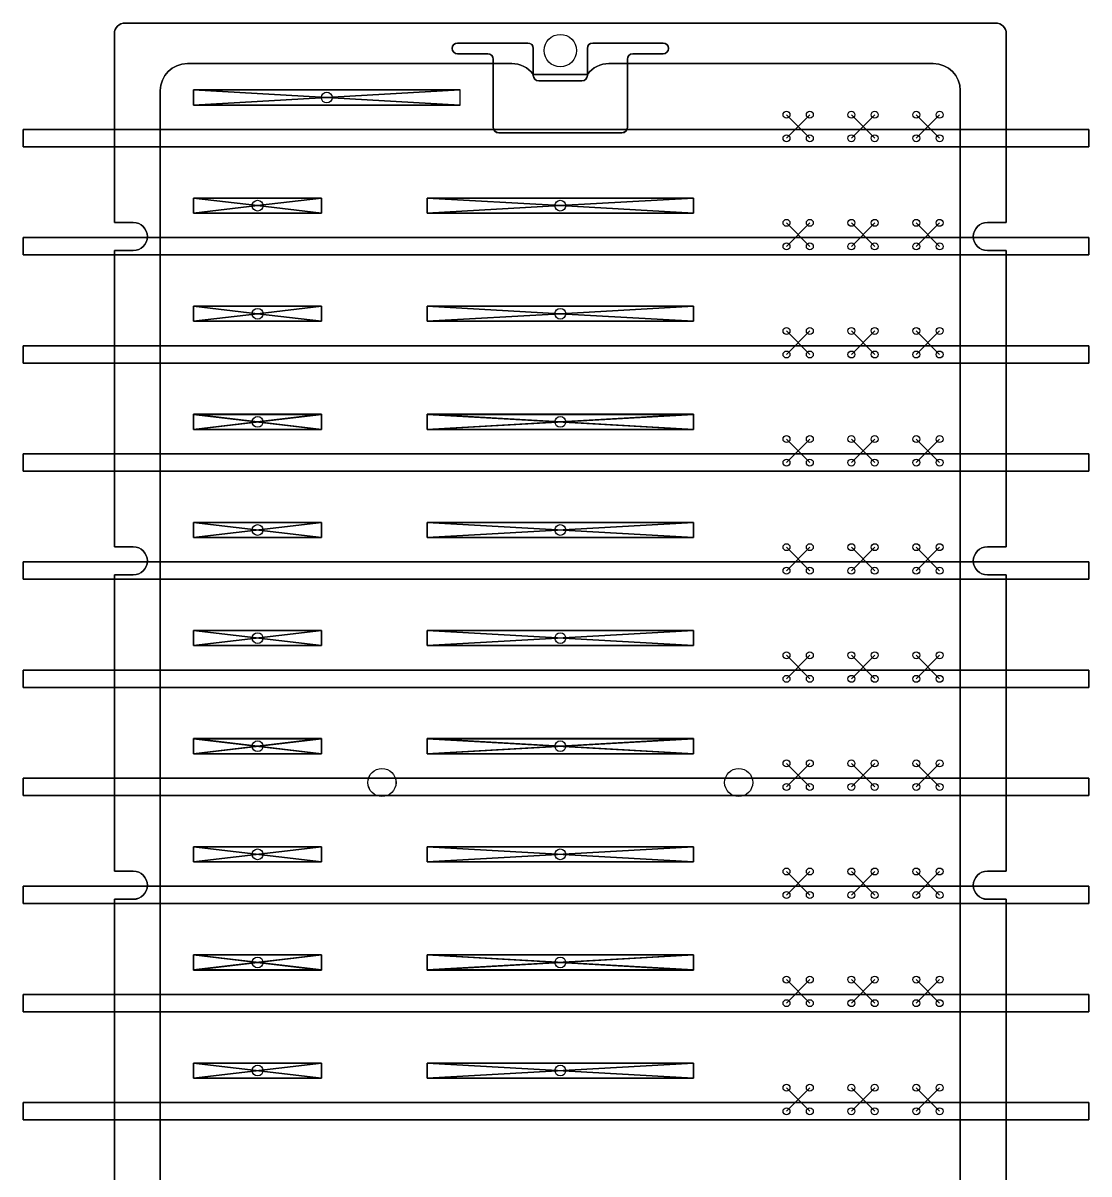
# Model space of a CAD drawing. Extents: x -8 to 90, y 0 to 214.
# Drawn here: x -8.5 to 90.2, y 107 to 213.5 of the extents above; entities that cross this region are included whole.
import ezdxf

# ---------------------------------------------------------------- set-up
doc = ezdxf.new("R2010")
doc.units = 0
doc.layers.add('50', color=2, linetype='CONTINUOUS')

msp = doc.modelspace()

# ---------------------------------------------------------------- linework, layer by layer
at = {"layer": '50'}
for points in [[(1, 213.4995, 1), (1, 213.5005, 0.4142), (-0.0005, 212.5, 1), (0.0005, 212.5, -0.4142)], [(81.5, 213.5005), (1, 213.5005, 1), (1, 213.4995), (81.5, 213.4995, 1)], [(82.4995, 212.5, 1), (82.5005, 212.5, 0.4142), (81.5, 213.5005, 1), (81.5, 213.4995, -0.4142)], [(-0.0005, 212.5), (-0.0005, 195.05, 1), (0.0005, 195.05), (0.0005, 212.5, 1)], [(82.5005, 195.05), (82.5005, 212.5, 1), (82.4995, 212.5), (82.4995, 195.05, 1)], [(31.75, 211.6495, 1), (31.75, 211.6505, 1), (31.75, 210.6495, 1), (31.75, 210.6505, -1)], [(38.25, 211.6505), (31.75, 211.6505, 1), (31.75, 211.6495), (38.25, 211.6495, 1)], [(38.7495, 211.15, 1), (38.7505, 211.15, 0.4142), (38.25, 211.6505, 1), (38.25, 211.6495, -0.4142)], [(38.7505, 208.65), (38.7505, 211.15, 1), (38.7495, 211.15), (38.7495, 208.65, 1)], [(44.25, 211.6495, 1), (44.25, 211.6505, 0.4142), (43.7495, 211.15, 1), (43.7505, 211.15, -0.4142)], [(43.7495, 211.15), (43.7495, 208.65, 1), (43.7505, 208.65), (43.7505, 211.15, 1)], [(50.75, 211.6505), (44.25, 211.6505, 1), (44.25, 211.6495), (50.75, 211.6495, 1)], [(50.75, 210.6505, 1), (50.75, 210.6495, 1), (50.75, 211.6505, 1), (50.75, 211.6495, -1)], [(6.75, 209.7495, 1), (6.75, 209.7505, 0.4142), (4.2495, 207.25, 1), (4.2505, 207.25, -0.4142)], [(36.75, 209.7505), (6.75, 209.7505, 1), (6.75, 209.7495), (36.75, 209.7495, 1)], [(31.75, 210.6495), (34.55, 210.6495, 1), (34.55, 210.6505), (31.75, 210.6505, 1)], [(35.0495, 210.15, 1), (35.0505, 210.15, 0.4142), (34.55, 210.6505, 1), (34.55, 210.6495, -0.4142)], [(35.0495, 210.15), (35.0495, 203.85, 1), (35.0505, 203.85), (35.0505, 210.15, 1)], [(38.7496, 208.7497, 1), (38.7504, 208.7503, 0.2361), (36.75, 209.7505, 1), (36.75, 209.7495, -0.2361)], [(45.75, 209.7495, 1), (45.75, 209.7505, 0.2361), (43.7496, 208.7503, 1), (43.7504, 208.7497, -0.2361)], [(75.75, 209.7505), (45.75, 209.7505, 1), (45.75, 209.7495), (75.75, 209.7495, 1)], [(47.95, 210.6495, 1), (47.95, 210.6505, 0.4142), (47.4495, 210.15, 1), (47.4505, 210.15, -0.4142)], [(47.4505, 203.85), (47.4505, 210.15, 1), (47.4495, 210.15), (47.4495, 203.85, 1)], [(47.95, 210.6495), (50.75, 210.6495, 1), (50.75, 210.6505), (47.95, 210.6505, 1)], [(78.2495, 207.25, 1), (78.2505, 207.25, 0.4142), (75.75, 209.7505, 1), (75.75, 209.7495, -0.4142)], [(38.75, 208.7495), (43.75, 208.7495, 1), (43.75, 208.7505), (38.75, 208.7505, 1)], [(38.7505, 208.65, 1), (38.7495, 208.65, 0.4142), (39.25, 208.1495, 1), (39.25, 208.1505, -0.4142)], [(43.25, 208.1505), (39.25, 208.1505, 1), (39.25, 208.1495), (43.25, 208.1495, 1)], [(43.25, 208.1505, 1), (43.25, 208.1495, 0.4142), (43.7505, 208.65, 1), (43.7495, 208.65, -0.4142)], [(4.2495, 207.25), (4.2495, 6.25, 1), (4.2505, 6.25), (4.2505, 207.25, 1)], [(7.3318, 207.3055), (31.9698, 207.3055, 1), (31.9698, 207.3065), (7.3318, 207.3065, 1)], [(7.3313, 207.306), (7.3313, 205.909, 1), (7.3323, 205.909), (7.3323, 207.306, 1)], [(7.3318, 207.3055), (31.9698, 205.9085, 1), (31.9698, 205.9095), (7.3318, 207.3065, 1)], [(7.3318, 205.9085), (31.9698, 207.3055, 1), (31.9698, 207.3065), (7.3318, 205.9095, 1)], [(31.9693, 207.306), (31.9693, 205.909, 1), (31.9703, 205.909), (31.9703, 207.306, 1)], [(78.2505, 6.25), (78.2505, 207.25, 1), (78.2495, 207.25), (78.2495, 6.25, 1)], [(7.3318, 205.9085), (31.9698, 205.9085, 1), (31.9698, 205.9095), (7.3318, 205.9095, 1)], [(62.1704, 202.8396), (64.3304, 205.0196, 1), (64.3296, 205.0204), (62.1696, 202.8404, 1)], [(62.1696, 205.0196), (64.3296, 202.8396, 1), (64.3304, 202.8404), (62.1704, 205.0204, 1)], [(68.1704, 202.8396), (70.3304, 205.0196, 1), (70.3296, 205.0204), (68.1696, 202.8404, 1)], [(68.1696, 205.0196), (70.3296, 202.8396, 1), (70.3304, 202.8404), (68.1704, 205.0204, 1)], [(74.1696, 205.0196), (76.3296, 202.8396, 1), (76.3304, 202.8404), (74.1704, 205.0204, 1)], [(74.1704, 202.8396), (76.3304, 205.0196, 1), (76.3296, 205.0204), (74.1696, 202.8404, 1)], [(-8.4495, 202.05), (-8.4495, 203.65, 1), (-8.4505, 203.65), (-8.4505, 202.05, 1)], [(-8.45, 203.6495), (90.15, 203.6495, 1), (90.15, 203.6505), (-8.45, 203.6505, 1)], [(35.0505, 203.85, 1), (35.0495, 203.85, 0.4142), (35.55, 203.3495, 1), (35.55, 203.3505, -0.4142)], [(35.55, 203.3495), (46.95, 203.3495, 1), (46.95, 203.3505), (35.55, 203.3505, 1)], [(46.95, 203.3505, 1), (46.95, 203.3495, 0.4142), (47.4505, 203.85, 1), (47.4495, 203.85, -0.4142)], [(90.1495, 203.65), (90.1495, 202.05, 1), (90.1505, 202.05), (90.1505, 203.65, 1)], [(90.15, 202.0505), (-8.45, 202.0505, 1), (-8.45, 202.0495), (90.15, 202.0495, 1)], [(7.3318, 197.3055), (19.1682, 197.3055, 1), (19.1682, 197.3065), (7.3318, 197.3065, 1)], [(7.3313, 197.306), (7.3313, 195.909, 1), (7.3323, 195.909), (7.3323, 197.306, 1)], [(7.3317, 197.3055), (13.2499, 196.607, 1), (13.2501, 196.608), (7.3319, 197.3065, 1)], [(13.2501, 196.607), (19.1683, 197.3055, 1), (19.1681, 197.3065), (13.2499, 196.608, 1)], [(19.1677, 197.306), (19.1677, 195.909, 1), (19.1687, 195.909), (19.1687, 197.306, 1)], [(28.931, 197.3055), (53.569, 197.3055, 1), (53.569, 197.3065), (28.931, 197.3065, 1)], [(28.9305, 197.306), (28.9305, 195.909, 1), (28.9315, 195.909), (28.9315, 197.306, 1)], [(28.931, 197.3055), (41.25, 196.607, 1), (41.25, 196.608), (28.931, 197.3065, 1)], [(41.25, 196.607), (53.569, 197.3055, 1), (53.569, 197.3065), (41.25, 196.608, 1)], [(53.5685, 197.306), (53.5685, 195.909, 1), (53.5695, 195.909), (53.5695, 197.306, 1)], [(7.3319, 195.9085), (13.2501, 196.607, 1), (13.2499, 196.608), (7.3317, 195.9095, 1)], [(7.3318, 195.9085), (19.1682, 195.9085, 1), (19.1682, 195.9095), (7.3318, 195.9095, 1)], [(13.2499, 196.607), (19.1681, 195.9085, 1), (19.1683, 195.9095), (13.2501, 196.608, 1)], [(28.931, 195.9085), (41.25, 196.607, 1), (41.25, 196.608), (28.931, 195.9095, 1)], [(28.931, 195.9085), (53.569, 195.9085, 1), (53.569, 195.9095), (28.931, 195.9095, 1)], [(41.25, 196.607), (53.569, 195.9085, 1), (53.569, 195.9095), (41.25, 196.608, 1)], [(1.75, 195.0505), (0, 195.0505, 1), (0, 195.0495), (1.75, 195.0495, 1)], [(1.75, 192.4505, 1), (1.75, 192.4495, 1), (1.75, 195.0505, 1), (1.75, 195.0495, -1)], [(62.1704, 192.8396), (64.3304, 195.0196, 1), (64.3296, 195.0204), (62.1696, 192.8404, 1)], [(62.1696, 195.0196), (64.3296, 192.8396, 1), (64.3304, 192.8404), (62.1704, 195.0204, 1)], [(68.1704, 192.8396), (70.3304, 195.0196, 1), (70.3296, 195.0204), (68.1696, 192.8404, 1)], [(68.1696, 195.0196), (70.3296, 192.8396, 1), (70.3304, 192.8404), (68.1704, 195.0204, 1)], [(74.1704, 192.8396), (76.3304, 195.0196, 1), (76.3296, 195.0204), (74.1696, 192.8404, 1)], [(74.1696, 195.0196), (76.3296, 192.8396, 1), (76.3304, 192.8404), (74.1704, 195.0204, 1)], [(80.75, 195.0495, 1), (80.75, 195.0505, 1), (80.75, 192.4495, 1), (80.75, 192.4505, -1)], [(82.5, 195.0505), (80.75, 195.0505, 1), (80.75, 195.0495), (82.5, 195.0495, 1)], [(-8.4495, 192.05), (-8.4495, 193.65, 1), (-8.4505, 193.65), (-8.4505, 192.05, 1)], [(-8.45, 193.6495), (90.15, 193.6495, 1), (90.15, 193.6505), (-8.45, 193.6505, 1)], [(90.1495, 193.65), (90.1495, 192.05, 1), (90.1505, 192.05), (90.1505, 193.65, 1)], [(90.15, 192.0505), (-8.45, 192.0505, 1), (-8.45, 192.0495), (90.15, 192.0495, 1)], [(0, 192.4495), (1.75, 192.4495, 1), (1.75, 192.4505), (0, 192.4505, 1)], [(-0.0005, 192.45), (-0.0005, 165.05, 1), (0.0005, 165.05), (0.0005, 192.45, 1)], [(80.75, 192.4495), (82.5, 192.4495, 1), (82.5, 192.4505), (80.75, 192.4505, 1)], [(82.5005, 165.05), (82.5005, 192.45, 1), (82.4995, 192.45), (82.4995, 165.05, 1)], [(7.3313, 187.306), (7.3313, 185.909, 1), (7.3323, 185.909), (7.3323, 187.306, 1)], [(7.3318, 187.3055), (19.1682, 187.3055, 1), (19.1682, 187.3065), (7.3318, 187.3065, 1)], [(7.3317, 187.3055), (13.2499, 186.607, 1), (13.2501, 186.608), (7.3319, 187.3065, 1)], [(7.3319, 185.9085), (13.2501, 186.607, 1), (13.2499, 186.608), (7.3317, 185.9095, 1)], [(13.2501, 186.607), (19.1683, 187.3055, 1), (19.1681, 187.3065), (13.2499, 186.608, 1)], [(13.2499, 186.607), (19.1681, 185.9085, 1), (19.1683, 185.9095), (13.2501, 186.608, 1)], [(19.1677, 187.306), (19.1677, 185.909, 1), (19.1687, 185.909), (19.1687, 187.306, 1)], [(28.9305, 187.306), (28.9305, 185.909, 1), (28.9315, 185.909), (28.9315, 187.306, 1)], [(28.931, 187.3055), (53.569, 187.3055, 1), (53.569, 187.3065), (28.931, 187.3065, 1)], [(28.931, 187.3055), (41.25, 186.607, 1), (41.25, 186.608), (28.931, 187.3065, 1)], [(28.931, 185.9085), (41.25, 186.607, 1), (41.25, 186.608), (28.931, 185.9095, 1)], [(41.25, 186.607), (53.569, 187.3055, 1), (53.569, 187.3065), (41.25, 186.608, 1)], [(41.25, 186.607), (53.569, 185.9085, 1), (53.569, 185.9095), (41.25, 186.608, 1)], [(53.5685, 187.306), (53.5685, 185.909, 1), (53.5695, 185.909), (53.5695, 187.306, 1)], [(7.3318, 185.9085), (19.1682, 185.9085, 1), (19.1682, 185.9095), (7.3318, 185.9095, 1)], [(28.931, 185.9085), (53.569, 185.9085, 1), (53.569, 185.9095), (28.931, 185.9095, 1)], [(62.1704, 182.8396), (64.3304, 185.0196, 1), (64.3296, 185.0204), (62.1696, 182.8404, 1)], [(62.1696, 185.0196), (64.3296, 182.8396, 1), (64.3304, 182.8404), (62.1704, 185.0204, 1)], [(68.1704, 182.8396), (70.3304, 185.0196, 1), (70.3296, 185.0204), (68.1696, 182.8404, 1)], [(68.1696, 185.0196), (70.3296, 182.8396, 1), (70.3304, 182.8404), (68.1704, 185.0204, 1)], [(74.1704, 182.8396), (76.3304, 185.0196, 1), (76.3296, 185.0204), (74.1696, 182.8404, 1)], [(74.1696, 185.0196), (76.3296, 182.8396, 1), (76.3304, 182.8404), (74.1704, 185.0204, 1)], [(-8.4495, 182.05), (-8.4495, 183.65, 1), (-8.4505, 183.65), (-8.4505, 182.05, 1)], [(-8.45, 183.6495), (90.15, 183.6495, 1), (90.15, 183.6505), (-8.45, 183.6505, 1)], [(90.1495, 183.65), (90.1495, 182.05, 1), (90.1505, 182.05), (90.1505, 183.65, 1)], [(90.15, 182.0505), (-8.45, 182.0505, 1), (-8.45, 182.0495), (90.15, 182.0495, 1)], [(7.3313, 177.306), (7.3313, 175.909, 1), (7.3323, 175.909), (7.3323, 177.306, 1)], [(7.3318, 177.3055), (19.1682, 177.3055, 1), (19.1682, 177.3065), (7.3318, 177.3065, 1)], [(7.3317, 177.3055), (19.1681, 175.9085, 1), (19.1683, 175.9095), (7.3319, 177.3065, 1)], [(7.3319, 175.9085), (19.1683, 177.3055, 1), (19.1681, 177.3065), (7.3317, 175.9095, 1)], [(19.1677, 177.306), (19.1677, 175.909, 1), (19.1687, 175.909), (19.1687, 177.306, 1)], [(28.9305, 177.306), (28.9305, 175.909, 1), (28.9315, 175.909), (28.9315, 177.306, 1)], [(28.931, 177.3055), (53.569, 177.3055, 1), (53.569, 177.3065), (28.931, 177.3065, 1)], [(28.931, 177.3055), (53.569, 175.9085, 1), (53.569, 175.9095), (28.931, 177.3065, 1)], [(28.931, 175.9085), (53.569, 177.3055, 1), (53.569, 177.3065), (28.931, 175.9095, 1)], [(53.5685, 177.306), (53.5685, 175.909, 1), (53.5695, 175.909), (53.5695, 177.306, 1)], [(7.3318, 175.9085), (19.1682, 175.9085, 1), (19.1682, 175.9095), (7.3318, 175.9095, 1)], [(28.931, 175.9085), (53.569, 175.9085, 1), (53.569, 175.9095), (28.931, 175.9095, 1)], [(62.1704, 172.8396), (64.3304, 175.0196, 1), (64.3296, 175.0204), (62.1696, 172.8404, 1)], [(62.1696, 175.0196), (64.3296, 172.8396, 1), (64.3304, 172.8404), (62.1704, 175.0204, 1)], [(68.1704, 172.8396), (70.3304, 175.0196, 1), (70.3296, 175.0204), (68.1696, 172.8404, 1)], [(68.1696, 175.0196), (70.3296, 172.8396, 1), (70.3304, 172.8404), (68.1704, 175.0204, 1)], [(74.1704, 172.8396), (76.3304, 175.0196, 1), (76.3296, 175.0204), (74.1696, 172.8404, 1)], [(74.1696, 175.0196), (76.3296, 172.8396, 1), (76.3304, 172.8404), (74.1704, 175.0204, 1)], [(-8.4495, 172.05), (-8.4495, 173.65, 1), (-8.4505, 173.65), (-8.4505, 172.05, 1)], [(-8.45, 173.6495), (90.15, 173.6495, 1), (90.15, 173.6505), (-8.45, 173.6505, 1)], [(90.1495, 173.65), (90.1495, 172.05, 1), (90.1505, 172.05), (90.1505, 173.65, 1)], [(90.15, 172.0505), (-8.45, 172.0505, 1), (-8.45, 172.0495), (90.15, 172.0495, 1)], [(7.3313, 167.306), (7.3313, 165.909, 1), (7.3323, 165.909), (7.3323, 167.306, 1)], [(7.3318, 167.3055), (19.1682, 167.3055, 1), (19.1682, 167.3065), (7.3318, 167.3065, 1)], [(7.3317, 167.3055), (19.1681, 165.9085, 1), (19.1683, 165.9095), (7.3319, 167.3065, 1)], [(7.3319, 165.9085), (19.1683, 167.3055, 1), (19.1681, 167.3065), (7.3317, 165.9095, 1)], [(19.1677, 167.306), (19.1677, 165.909, 1), (19.1687, 165.909), (19.1687, 167.306, 1)], [(28.9305, 167.306), (28.9305, 165.909, 1), (28.9315, 165.909), (28.9315, 167.306, 1)], [(28.931, 167.3055), (53.569, 167.3055, 1), (53.569, 167.3065), (28.931, 167.3065, 1)], [(28.931, 167.3055), (53.569, 165.9085, 1), (53.569, 165.9095), (28.931, 167.3065, 1)], [(28.931, 165.9085), (53.569, 167.3055, 1), (53.569, 167.3065), (28.931, 165.9095, 1)], [(53.5685, 167.306), (53.5685, 165.909, 1), (53.5695, 165.909), (53.5695, 167.306, 1)], [(1.75, 165.0505), (0, 165.0505, 1), (0, 165.0495), (1.75, 165.0495, 1)], [(1.75, 162.4505, 1), (1.75, 162.4495, 1), (1.75, 165.0505, 1), (1.75, 165.0495, -1)], [(7.3318, 165.9085), (19.1682, 165.9085, 1), (19.1682, 165.9095), (7.3318, 165.9095, 1)], [(28.931, 165.9085), (53.569, 165.9085, 1), (53.569, 165.9095), (28.931, 165.9095, 1)], [(62.1704, 162.8396), (64.3304, 165.0196, 1), (64.3296, 165.0204), (62.1696, 162.8404, 1)], [(62.1696, 165.0196), (64.3296, 162.8396, 1), (64.3304, 162.8404), (62.1704, 165.0204, 1)], [(68.1704, 162.8396), (70.3304, 165.0196, 1), (70.3296, 165.0204), (68.1696, 162.8404, 1)], [(68.1696, 165.0196), (70.3296, 162.8396, 1), (70.3304, 162.8404), (68.1704, 165.0204, 1)], [(74.1704, 162.8396), (76.3304, 165.0196, 1), (76.3296, 165.0204), (74.1696, 162.8404, 1)], [(74.1696, 165.0196), (76.3296, 162.8396, 1), (76.3304, 162.8404), (74.1704, 165.0204, 1)], [(80.75, 165.0495, 1), (80.75, 165.0505, 1), (80.75, 162.4495, 1), (80.75, 162.4505, -1)], [(82.5, 165.0505), (80.75, 165.0505, 1), (80.75, 165.0495), (82.5, 165.0495, 1)], [(-8.4495, 162.05), (-8.4495, 163.65, 1), (-8.4505, 163.65), (-8.4505, 162.05, 1)], [(-8.45, 163.6495), (90.15, 163.6495, 1), (90.15, 163.6505), (-8.45, 163.6505, 1)], [(90.1495, 163.65), (90.1495, 162.05, 1), (90.1505, 162.05), (90.1505, 163.65, 1)], [(90.15, 162.0505), (-8.45, 162.0505, 1), (-8.45, 162.0495), (90.15, 162.0495, 1)], [(0, 162.4495), (1.75, 162.4495, 1), (1.75, 162.4505), (0, 162.4505, 1)], [(-0.0005, 162.45), (-0.0005, 135.05, 1), (0.0005, 135.05), (0.0005, 162.45, 1)], [(80.75, 162.4495), (82.5, 162.4495, 1), (82.5, 162.4505), (80.75, 162.4505, 1)], [(82.5005, 135.05), (82.5005, 162.45, 1), (82.4995, 162.45), (82.4995, 135.05, 1)], [(7.3313, 157.306), (7.3313, 155.909, 1), (7.3323, 155.909), (7.3323, 157.306, 1)], [(7.3318, 157.3055), (19.1682, 157.3055, 1), (19.1682, 157.3065), (7.3318, 157.3065, 1)], [(7.3317, 157.3055), (19.1681, 155.9085, 1), (19.1683, 155.9095), (7.3319, 157.3065, 1)], [(7.3319, 155.9085), (19.1683, 157.3055, 1), (19.1681, 157.3065), (7.3317, 155.9095, 1)], [(19.1677, 157.306), (19.1677, 155.909, 1), (19.1687, 155.909), (19.1687, 157.306, 1)], [(28.9305, 157.306), (28.9305, 155.909, 1), (28.9315, 155.909), (28.9315, 157.306, 1)], [(28.931, 157.3055), (53.569, 157.3055, 1), (53.569, 157.3065), (28.931, 157.3065, 1)], [(28.931, 157.3055), (53.569, 155.9085, 1), (53.569, 155.9095), (28.931, 157.3065, 1)], [(28.931, 155.9085), (53.569, 157.3055, 1), (53.569, 157.3065), (28.931, 155.9095, 1)], [(53.5685, 157.306), (53.5685, 155.909, 1), (53.5695, 155.909), (53.5695, 157.306, 1)], [(7.3318, 155.9085), (19.1682, 155.9085, 1), (19.1682, 155.9095), (7.3318, 155.9095, 1)], [(28.931, 155.9085), (53.569, 155.9085, 1), (53.569, 155.9095), (28.931, 155.9095, 1)], [(62.1704, 152.8396), (64.3304, 155.0196, 1), (64.3296, 155.0204), (62.1696, 152.8404, 1)], [(62.1696, 155.0196), (64.3296, 152.8396, 1), (64.3304, 152.8404), (62.1704, 155.0204, 1)], [(68.1704, 152.8396), (70.3304, 155.0196, 1), (70.3296, 155.0204), (68.1696, 152.8404, 1)], [(68.1696, 155.0196), (70.3296, 152.8396, 1), (70.3304, 152.8404), (68.1704, 155.0204, 1)], [(74.1704, 152.8396), (76.3304, 155.0196, 1), (76.3296, 155.0204), (74.1696, 152.8404, 1)], [(74.1696, 155.0196), (76.3296, 152.8396, 1), (76.3304, 152.8404), (74.1704, 155.0204, 1)], [(-8.4495, 152.05), (-8.4495, 153.65, 1), (-8.4505, 153.65), (-8.4505, 152.05, 1)], [(-8.45, 153.6495), (90.15, 153.6495, 1), (90.15, 153.6505), (-8.45, 153.6505, 1)], [(90.1495, 153.65), (90.1495, 152.05, 1), (90.1505, 152.05), (90.1505, 153.65, 1)], [(90.15, 152.0505), (-8.45, 152.0505, 1), (-8.45, 152.0495), (90.15, 152.0495, 1)], [(7.3313, 147.306), (7.3313, 145.909, 1), (7.3323, 145.909), (7.3323, 147.306, 1)], [(7.3318, 147.3055), (19.1682, 147.3055, 1), (19.1682, 147.3065), (7.3318, 147.3065, 1)], [(7.3317, 147.3055), (19.1681, 145.9085, 1), (19.1683, 145.9095), (7.3319, 147.3065, 1)], [(7.3319, 145.9085), (19.1683, 147.3055, 1), (19.1681, 147.3065), (7.3317, 145.9095, 1)], [(19.1677, 147.306), (19.1677, 145.909, 1), (19.1687, 145.909), (19.1687, 147.306, 1)], [(28.9305, 147.306), (28.9305, 145.909, 1), (28.9315, 145.909), (28.9315, 147.306, 1)], [(28.931, 147.3055), (53.569, 147.3055, 1), (53.569, 147.3065), (28.931, 147.3065, 1)], [(28.931, 147.3055), (53.569, 145.9085, 1), (53.569, 145.9095), (28.931, 147.3065, 1)], [(28.931, 145.9085), (53.569, 147.3055, 1), (53.569, 147.3065), (28.931, 145.9095, 1)], [(53.5685, 147.306), (53.5685, 145.909, 1), (53.5695, 145.909), (53.5695, 147.306, 1)], [(7.3318, 145.9085), (19.1682, 145.9085, 1), (19.1682, 145.9095), (7.3318, 145.9095, 1)], [(28.931, 145.9085), (53.569, 145.9085, 1), (53.569, 145.9095), (28.931, 145.9095, 1)], [(62.1704, 142.8396), (64.3304, 145.0196, 1), (64.3296, 145.0204), (62.1696, 142.8404, 1)], [(62.1696, 145.0196), (64.3296, 142.8396, 1), (64.3304, 142.8404), (62.1704, 145.0204, 1)], [(68.1704, 142.8396), (70.3304, 145.0196, 1), (70.3296, 145.0204), (68.1696, 142.8404, 1)], [(68.1696, 145.0196), (70.3296, 142.8396, 1), (70.3304, 142.8404), (68.1704, 145.0204, 1)], [(74.1704, 142.8396), (76.3304, 145.0196, 1), (76.3296, 145.0204), (74.1696, 142.8404, 1)], [(74.1696, 145.0196), (76.3296, 142.8396, 1), (76.3304, 142.8404), (74.1704, 145.0204, 1)], [(-8.4495, 142.05), (-8.4495, 143.65, 1), (-8.4505, 143.65), (-8.4505, 142.05, 1)], [(-8.45, 143.6495), (90.15, 143.6495, 1), (90.15, 143.6505), (-8.45, 143.6505, 1)], [(90.1495, 143.65), (90.1495, 142.05, 1), (90.1505, 142.05), (90.1505, 143.65, 1)], [(90.15, 142.0505), (-8.45, 142.0505, 1), (-8.45, 142.0495), (90.15, 142.0495, 1)], [(7.3313, 137.306), (7.3313, 135.909, 1), (7.3323, 135.909), (7.3323, 137.306, 1)], [(7.3318, 137.3055), (19.1682, 137.3055, 1), (19.1682, 137.3065), (7.3318, 137.3065, 1)], [(7.3317, 137.3055), (19.1681, 135.9085, 1), (19.1683, 135.9095), (7.3319, 137.3065, 1)], [(7.3319, 135.9085), (19.1683, 137.3055, 1), (19.1681, 137.3065), (7.3317, 135.9095, 1)], [(19.1677, 137.306), (19.1677, 135.909, 1), (19.1687, 135.909), (19.1687, 137.306, 1)], [(28.9305, 137.306), (28.9305, 135.909, 1), (28.9315, 135.909), (28.9315, 137.306, 1)], [(28.931, 137.3055), (53.569, 137.3055, 1), (53.569, 137.3065), (28.931, 137.3065, 1)], [(28.931, 137.3055), (53.569, 135.9085, 1), (53.569, 135.9095), (28.931, 137.3065, 1)], [(28.931, 135.9085), (53.569, 137.3055, 1), (53.569, 137.3065), (28.931, 135.9095, 1)], [(53.5685, 137.306), (53.5685, 135.909, 1), (53.5695, 135.909), (53.5695, 137.306, 1)], [(7.3318, 135.9085), (19.1682, 135.9085, 1), (19.1682, 135.9095), (7.3318, 135.9095, 1)], [(28.931, 135.9085), (53.569, 135.9085, 1), (53.569, 135.9095), (28.931, 135.9095, 1)], [(1.75, 135.0505), (0, 135.0505, 1), (0, 135.0495), (1.75, 135.0495, 1)], [(1.75, 132.4505, 1), (1.75, 132.4495, 1), (1.75, 135.0505, 1), (1.75, 135.0495, -1)], [(62.1704, 132.8396), (64.3304, 135.0196, 1), (64.3296, 135.0204), (62.1696, 132.8404, 1)], [(62.1696, 135.0196), (64.3296, 132.8396, 1), (64.3304, 132.8404), (62.1704, 135.0204, 1)], [(68.1704, 132.8396), (70.3304, 135.0196, 1), (70.3296, 135.0204), (68.1696, 132.8404, 1)], [(68.1696, 135.0196), (70.3296, 132.8396, 1), (70.3304, 132.8404), (68.1704, 135.0204, 1)], [(74.1704, 132.8396), (76.3304, 135.0196, 1), (76.3296, 135.0204), (74.1696, 132.8404, 1)], [(74.1696, 135.0196), (76.3296, 132.8396, 1), (76.3304, 132.8404), (74.1704, 135.0204, 1)], [(80.75, 135.0495, 1), (80.75, 135.0505, 1), (80.75, 132.4495, 1), (80.75, 132.4505, -1)], [(82.5, 135.0505), (80.75, 135.0505, 1), (80.75, 135.0495), (82.5, 135.0495, 1)], [(-8.4495, 132.05), (-8.4495, 133.65, 1), (-8.4505, 133.65), (-8.4505, 132.05, 1)], [(-8.45, 133.6495), (90.15, 133.6495, 1), (90.15, 133.6505), (-8.45, 133.6505, 1)], [(90.1495, 133.65), (90.1495, 132.05, 1), (90.1505, 132.05), (90.1505, 133.65, 1)], [(90.15, 132.0505), (-8.45, 132.0505, 1), (-8.45, 132.0495), (90.15, 132.0495, 1)], [(0, 132.4495), (1.75, 132.4495, 1), (1.75, 132.4505), (0, 132.4505, 1)], [(-0.0005, 132.45), (-0.0005, 81.05, 1), (0.0005, 81.05), (0.0005, 132.45, 1)], [(80.75, 132.4495), (82.5, 132.4495, 1), (82.5, 132.4505), (80.75, 132.4505, 1)], [(82.5005, 81.05), (82.5005, 132.45, 1), (82.4995, 132.45), (82.4995, 81.05, 1)], [(7.3313, 127.306), (7.3313, 125.909, 1), (7.3323, 125.909), (7.3323, 127.306, 1)], [(7.3318, 127.3055), (19.1682, 127.3055, 1), (19.1682, 127.3065), (7.3318, 127.3065, 1)], [(7.3317, 127.3055), (19.1681, 125.9085, 1), (19.1683, 125.9095), (7.3319, 127.3065, 1)], [(7.3319, 125.9085), (19.1683, 127.3055, 1), (19.1681, 127.3065), (7.3317, 125.9095, 1)], [(19.1677, 127.306), (19.1677, 125.909, 1), (19.1687, 125.909), (19.1687, 127.306, 1)], [(28.9305, 127.306), (28.9305, 125.909, 1), (28.9315, 125.909), (28.9315, 127.306, 1)], [(28.931, 127.3055), (53.569, 127.3055, 1), (53.569, 127.3065), (28.931, 127.3065, 1)], [(28.931, 127.3055), (53.569, 125.9085, 1), (53.569, 125.9095), (28.931, 127.3065, 1)], [(28.931, 125.9085), (53.569, 127.3055, 1), (53.569, 127.3065), (28.931, 125.9095, 1)], [(53.5685, 127.306), (53.5685, 125.909, 1), (53.5695, 125.909), (53.5695, 127.306, 1)], [(7.3318, 125.9085), (19.1682, 125.9085, 1), (19.1682, 125.9095), (7.3318, 125.9095, 1)], [(28.931, 125.9085), (53.569, 125.9085, 1), (53.569, 125.9095), (28.931, 125.9095, 1)], [(62.1704, 122.8396), (64.3304, 125.0196, 1), (64.3296, 125.0204), (62.1696, 122.8404, 1)], [(62.1696, 125.0196), (64.3296, 122.8396, 1), (64.3304, 122.8404), (62.1704, 125.0204, 1)], [(68.1704, 122.8396), (70.3304, 125.0196, 1), (70.3296, 125.0204), (68.1696, 122.8404, 1)], [(68.1696, 125.0196), (70.3296, 122.8396, 1), (70.3304, 122.8404), (68.1704, 125.0204, 1)], [(74.1704, 122.8396), (76.3304, 125.0196, 1), (76.3296, 125.0204), (74.1696, 122.8404, 1)], [(74.1696, 125.0196), (76.3296, 122.8396, 1), (76.3304, 122.8404), (74.1704, 125.0204, 1)], [(-8.4495, 122.05), (-8.4495, 123.65, 1), (-8.4505, 123.65), (-8.4505, 122.05, 1)], [(-8.45, 123.6495), (90.15, 123.6495, 1), (90.15, 123.6505), (-8.45, 123.6505, 1)], [(90.1495, 123.65), (90.1495, 122.05, 1), (90.1505, 122.05), (90.1505, 123.65, 1)], [(90.15, 122.0505), (-8.45, 122.0505, 1), (-8.45, 122.0495), (90.15, 122.0495, 1)], [(7.3313, 117.306), (7.3313, 115.909, 1), (7.3323, 115.909), (7.3323, 117.306, 1)], [(7.3318, 117.3055), (19.1682, 117.3055, 1), (19.1682, 117.3065), (7.3318, 117.3065, 1)], [(7.3317, 117.3055), (19.1681, 115.9085, 1), (19.1683, 115.9095), (7.3319, 117.3065, 1)], [(7.3319, 115.9085), (19.1683, 117.3055, 1), (19.1681, 117.3065), (7.3317, 115.9095, 1)], [(19.1677, 117.306), (19.1677, 115.909, 1), (19.1687, 115.909), (19.1687, 117.306, 1)], [(28.9305, 117.306), (28.9305, 115.909, 1), (28.9315, 115.909), (28.9315, 117.306, 1)], [(28.931, 117.3055), (53.569, 117.3055, 1), (53.569, 117.3065), (28.931, 117.3065, 1)], [(28.931, 117.3055), (53.569, 115.9085, 1), (53.569, 115.9095), (28.931, 117.3065, 1)], [(28.931, 115.9085), (53.569, 117.3055, 1), (53.569, 117.3065), (28.931, 115.9095, 1)], [(53.5685, 117.306), (53.5685, 115.909, 1), (53.5695, 115.909), (53.5695, 117.306, 1)], [(7.3318, 115.9085), (19.1682, 115.9085, 1), (19.1682, 115.9095), (7.3318, 115.9095, 1)], [(28.931, 115.9085), (53.569, 115.9085, 1), (53.569, 115.9095), (28.931, 115.9095, 1)], [(62.1704, 112.8396), (64.3304, 115.0196, 1), (64.3296, 115.0204), (62.1696, 112.8404, 1)], [(62.1696, 115.0196), (64.3296, 112.8396, 1), (64.3304, 112.8404), (62.1704, 115.0204, 1)], [(68.1704, 112.8396), (70.3304, 115.0196, 1), (70.3296, 115.0204), (68.1696, 112.8404, 1)], [(68.1696, 115.0196), (70.3296, 112.8396, 1), (70.3304, 112.8404), (68.1704, 115.0204, 1)], [(74.1704, 112.8396), (76.3304, 115.0196, 1), (76.3296, 115.0204), (74.1696, 112.8404, 1)], [(74.1696, 115.0196), (76.3296, 112.8396, 1), (76.3304, 112.8404), (74.1704, 115.0204, 1)], [(-8.4495, 112.05), (-8.4495, 113.65, 1), (-8.4505, 113.65), (-8.4505, 112.05, 1)], [(-8.45, 113.6495), (90.15, 113.6495, 1), (90.15, 113.6505), (-8.45, 113.6505, 1)], [(90.1495, 113.65), (90.1495, 112.05, 1), (90.1505, 112.05), (90.1505, 113.65, 1)], [(90.15, 112.0505), (-8.45, 112.0505, 1), (-8.45, 112.0495), (90.15, 112.0495, 1)]]:
    msp.add_lwpolyline(points, format="xyb", close=True, dxfattribs=at)
for centre, radius in [((41.25, 210.95), 1.5005), ((41.25, 210.95), 1.4995), ((19.6508, 206.6075), 0.5005), ((19.6508, 206.6075), 0.4995), ((62.17, 205.02), 0.3205), ((62.17, 205.02), 0.3195), ((64.33, 205.02), 0.3205), ((64.33, 205.02), 0.3195), ((68.17, 205.02), 0.3205), ((68.17, 205.02), 0.3195), ((70.33, 205.02), 0.3205), ((70.33, 205.02), 0.3195), ((74.17, 205.02), 0.3205), ((74.17, 205.02), 0.3195), ((76.33, 205.02), 0.3205), ((76.33, 205.02), 0.3195), ((62.17, 202.84), 0.3205), ((62.17, 202.84), 0.3195), ((64.33, 202.84), 0.3205), ((64.33, 202.84), 0.3195), ((68.17, 202.84), 0.3205), ((68.17, 202.84), 0.3195), ((70.33, 202.84), 0.3205), ((70.33, 202.84), 0.3195), ((74.17, 202.84), 0.3205), ((74.17, 202.84), 0.3195), ((76.33, 202.84), 0.3205), ((76.33, 202.84), 0.3195), ((13.25, 196.6075), 0.5005), ((13.25, 196.6075), 0.4995), ((41.25, 196.6075), 0.5005), ((41.25, 196.6075), 0.4995), ((62.17, 195.02), 0.3205), ((62.17, 195.02), 0.3195), ((64.33, 195.02), 0.3205), ((64.33, 195.02), 0.3195), ((68.17, 195.02), 0.3205), ((68.17, 195.02), 0.3195), ((70.33, 195.02), 0.3205), ((70.33, 195.02), 0.3195), ((74.17, 195.02), 0.3205), ((74.17, 195.02), 0.3195), ((76.33, 195.02), 0.3205), ((76.33, 195.02), 0.3195), ((62.17, 192.84), 0.3205), ((62.17, 192.84), 0.3195), ((64.33, 192.84), 0.3205), ((64.33, 192.84), 0.3195), ((68.17, 192.84), 0.3205), ((68.17, 192.84), 0.3195), ((70.33, 192.84), 0.3205), ((70.33, 192.84), 0.3195), ((74.17, 192.84), 0.3205), ((74.17, 192.84), 0.3195), ((76.33, 192.84), 0.3205), ((76.33, 192.84), 0.3195), ((13.25, 186.6075), 0.5005), ((13.25, 186.6075), 0.4995), ((41.25, 186.6075), 0.5005), ((41.25, 186.6075), 0.4995), ((62.17, 185.02), 0.3205), ((62.17, 185.02), 0.3195), ((64.33, 185.02), 0.3205), ((64.33, 185.02), 0.3195), ((68.17, 185.02), 0.3205), ((68.17, 185.02), 0.3195), ((70.33, 185.02), 0.3205), ((70.33, 185.02), 0.3195), ((74.17, 185.02), 0.3205), ((74.17, 185.02), 0.3195), ((76.33, 185.02), 0.3205), ((76.33, 185.02), 0.3195), ((62.17, 182.84), 0.3205), ((62.17, 182.84), 0.3195), ((64.33, 182.84), 0.3205), ((64.33, 182.84), 0.3195), ((68.17, 182.84), 0.3205), ((68.17, 182.84), 0.3195), ((70.33, 182.84), 0.3205), ((70.33, 182.84), 0.3195), ((74.17, 182.84), 0.3205), ((74.17, 182.84), 0.3195), ((76.33, 182.84), 0.3205), ((76.33, 182.84), 0.3195), ((13.25, 176.6075), 0.5005), ((13.25, 176.6075), 0.4995), ((41.25, 176.6075), 0.5005), ((41.25, 176.6075), 0.4995), ((62.17, 175.02), 0.3205), ((62.17, 175.02), 0.3195), ((64.33, 175.02), 0.3205), ((64.33, 175.02), 0.3195), ((68.17, 175.02), 0.3205), ((68.17, 175.02), 0.3195), ((70.33, 175.02), 0.3205), ((70.33, 175.02), 0.3195), ((74.17, 175.02), 0.3205), ((74.17, 175.02), 0.3195), ((76.33, 175.02), 0.3205), ((76.33, 175.02), 0.3195), ((62.17, 172.84), 0.3205), ((62.17, 172.84), 0.3195), ((64.33, 172.84), 0.3205), ((64.33, 172.84), 0.3195), ((68.17, 172.84), 0.3205), ((68.17, 172.84), 0.3195), ((70.33, 172.84), 0.3205), ((70.33, 172.84), 0.3195), ((74.17, 172.84), 0.3205), ((74.17, 172.84), 0.3195), ((76.33, 172.84), 0.3205), ((76.33, 172.84), 0.3195), ((13.25, 166.6075), 0.5005), ((13.25, 166.6075), 0.4995), ((41.25, 166.6075), 0.5005), ((41.25, 166.6075), 0.4995), ((62.17, 165.02), 0.3205), ((62.17, 165.02), 0.3195), ((64.33, 165.02), 0.3205), ((64.33, 165.02), 0.3195), ((68.17, 165.02), 0.3205), ((68.17, 165.02), 0.3195), ((70.33, 165.02), 0.3205), ((70.33, 165.02), 0.3195), ((74.17, 165.02), 0.3205), ((74.17, 165.02), 0.3195), ((76.33, 165.02), 0.3205), ((76.33, 165.02), 0.3195), ((62.17, 162.84), 0.3205), ((62.17, 162.84), 0.3195), ((64.33, 162.84), 0.3205), ((64.33, 162.84), 0.3195), ((68.17, 162.84), 0.3205), ((68.17, 162.84), 0.3195), ((70.33, 162.84), 0.3205), ((70.33, 162.84), 0.3195), ((74.17, 162.84), 0.3205), ((74.17, 162.84), 0.3195), ((76.33, 162.84), 0.3205), ((76.33, 162.84), 0.3195), ((13.25, 156.6075), 0.5005), ((13.25, 156.6075), 0.4995), ((41.25, 156.6075), 0.5005), ((41.25, 156.6075), 0.4995), ((62.17, 155.02), 0.3205), ((62.17, 155.02), 0.3195), ((64.33, 155.02), 0.3205), ((64.33, 155.02), 0.3195), ((68.17, 155.02), 0.3205), ((68.17, 155.02), 0.3195), ((70.33, 155.02), 0.3205), ((70.33, 155.02), 0.3195), ((74.17, 155.02), 0.3205), ((74.17, 155.02), 0.3195), ((76.33, 155.02), 0.3205), ((76.33, 155.02), 0.3195), ((62.17, 152.84), 0.3205), ((62.17, 152.84), 0.3195), ((64.33, 152.84), 0.3205), ((64.33, 152.84), 0.3195), ((68.17, 152.84), 0.3205), ((68.17, 152.84), 0.3195), ((70.33, 152.84), 0.3205), ((70.33, 152.84), 0.3195), ((74.17, 152.84), 0.3205), ((74.17, 152.84), 0.3195), ((76.33, 152.84), 0.3205), ((76.33, 152.84), 0.3195), ((13.25, 146.6075), 0.5005), ((13.25, 146.6075), 0.4995), ((41.25, 146.6075), 0.5005), ((41.25, 146.6075), 0.4995), ((62.17, 145.02), 0.3205), ((62.17, 145.02), 0.3195), ((64.33, 145.02), 0.3205), ((64.33, 145.02), 0.3195), ((68.17, 145.02), 0.3205), ((68.17, 145.02), 0.3195), ((70.33, 145.02), 0.3205), ((70.33, 145.02), 0.3195), ((74.17, 145.02), 0.3205), ((74.17, 145.02), 0.3195), ((76.33, 145.02), 0.3205), ((76.33, 145.02), 0.3195), ((24.75, 143.25), 1.3005), ((24.75, 143.25), 1.2995), ((57.75, 143.25), 1.3005), ((57.75, 143.25), 1.2995), ((62.17, 142.84), 0.3205), ((62.17, 142.84), 0.3195), ((64.33, 142.84), 0.3205), ((64.33, 142.84), 0.3195), ((68.17, 142.84), 0.3205), ((68.17, 142.84), 0.3195), ((70.33, 142.84), 0.3205), ((70.33, 142.84), 0.3195), ((74.17, 142.84), 0.3205), ((74.17, 142.84), 0.3195), ((76.33, 142.84), 0.3205), ((76.33, 142.84), 0.3195), ((13.25, 136.6075), 0.5005), ((13.25, 136.6075), 0.4995), ((41.25, 136.6075), 0.5005), ((41.25, 136.6075), 0.4995), ((62.17, 135.02), 0.3205), ((62.17, 135.02), 0.3195), ((64.33, 135.02), 0.3205), ((64.33, 135.02), 0.3195), ((68.17, 135.02), 0.3205), ((68.17, 135.02), 0.3195), ((70.33, 135.02), 0.3205), ((70.33, 135.02), 0.3195), ((74.17, 135.02), 0.3205), ((74.17, 135.02), 0.3195), ((76.33, 135.02), 0.3205), ((76.33, 135.02), 0.3195), ((62.17, 132.84), 0.3205), ((62.17, 132.84), 0.3195), ((64.33, 132.84), 0.3205), ((64.33, 132.84), 0.3195), ((68.17, 132.84), 0.3205), ((68.17, 132.84), 0.3195), ((70.33, 132.84), 0.3205), ((70.33, 132.84), 0.3195), ((74.17, 132.84), 0.3205), ((74.17, 132.84), 0.3195), ((76.33, 132.84), 0.3205), ((76.33, 132.84), 0.3195), ((13.25, 126.6075), 0.5005), ((13.25, 126.6075), 0.4995), ((41.25, 126.6075), 0.5005), ((41.25, 126.6075), 0.4995), ((62.17, 125.02), 0.3205), ((62.17, 125.02), 0.3195), ((64.33, 125.02), 0.3205), ((64.33, 125.02), 0.3195), ((68.17, 125.02), 0.3205), ((68.17, 125.02), 0.3195), ((70.33, 125.02), 0.3205), ((70.33, 125.02), 0.3195), ((74.17, 125.02), 0.3205), ((74.17, 125.02), 0.3195), ((76.33, 125.02), 0.3205), ((76.33, 125.02), 0.3195), ((62.17, 122.84), 0.3205), ((62.17, 122.84), 0.3195), ((64.33, 122.84), 0.3205), ((64.33, 122.84), 0.3195), ((68.17, 122.84), 0.3205), ((68.17, 122.84), 0.3195), ((70.33, 122.84), 0.3205), ((70.33, 122.84), 0.3195), ((74.17, 122.84), 0.3205), ((74.17, 122.84), 0.3195), ((76.33, 122.84), 0.3205), ((76.33, 122.84), 0.3195), ((13.25, 116.6075), 0.5005), ((13.25, 116.6075), 0.4995), ((41.25, 116.6075), 0.5005), ((41.25, 116.6075), 0.4995), ((62.17, 115.02), 0.3205), ((62.17, 115.02), 0.3195), ((64.33, 115.02), 0.3205), ((64.33, 115.02), 0.3195), ((68.17, 115.02), 0.3205), ((68.17, 115.02), 0.3195), ((70.33, 115.02), 0.3205), ((70.33, 115.02), 0.3195), ((74.17, 115.02), 0.3205), ((74.17, 115.02), 0.3195), ((76.33, 115.02), 0.3205), ((76.33, 115.02), 0.3195), ((62.17, 112.84), 0.3205), ((62.17, 112.84), 0.3195), ((64.33, 112.84), 0.3205), ((64.33, 112.84), 0.3195), ((68.17, 112.84), 0.3205), ((68.17, 112.84), 0.3195), ((70.33, 112.84), 0.3205), ((70.33, 112.84), 0.3195), ((74.17, 112.84), 0.3205), ((74.17, 112.84), 0.3195), ((76.33, 112.84), 0.3205), ((76.33, 112.84), 0.3195)]:
    msp.add_circle(centre, radius, dxfattribs=at)

doc.saveas('drawing.dxf')
